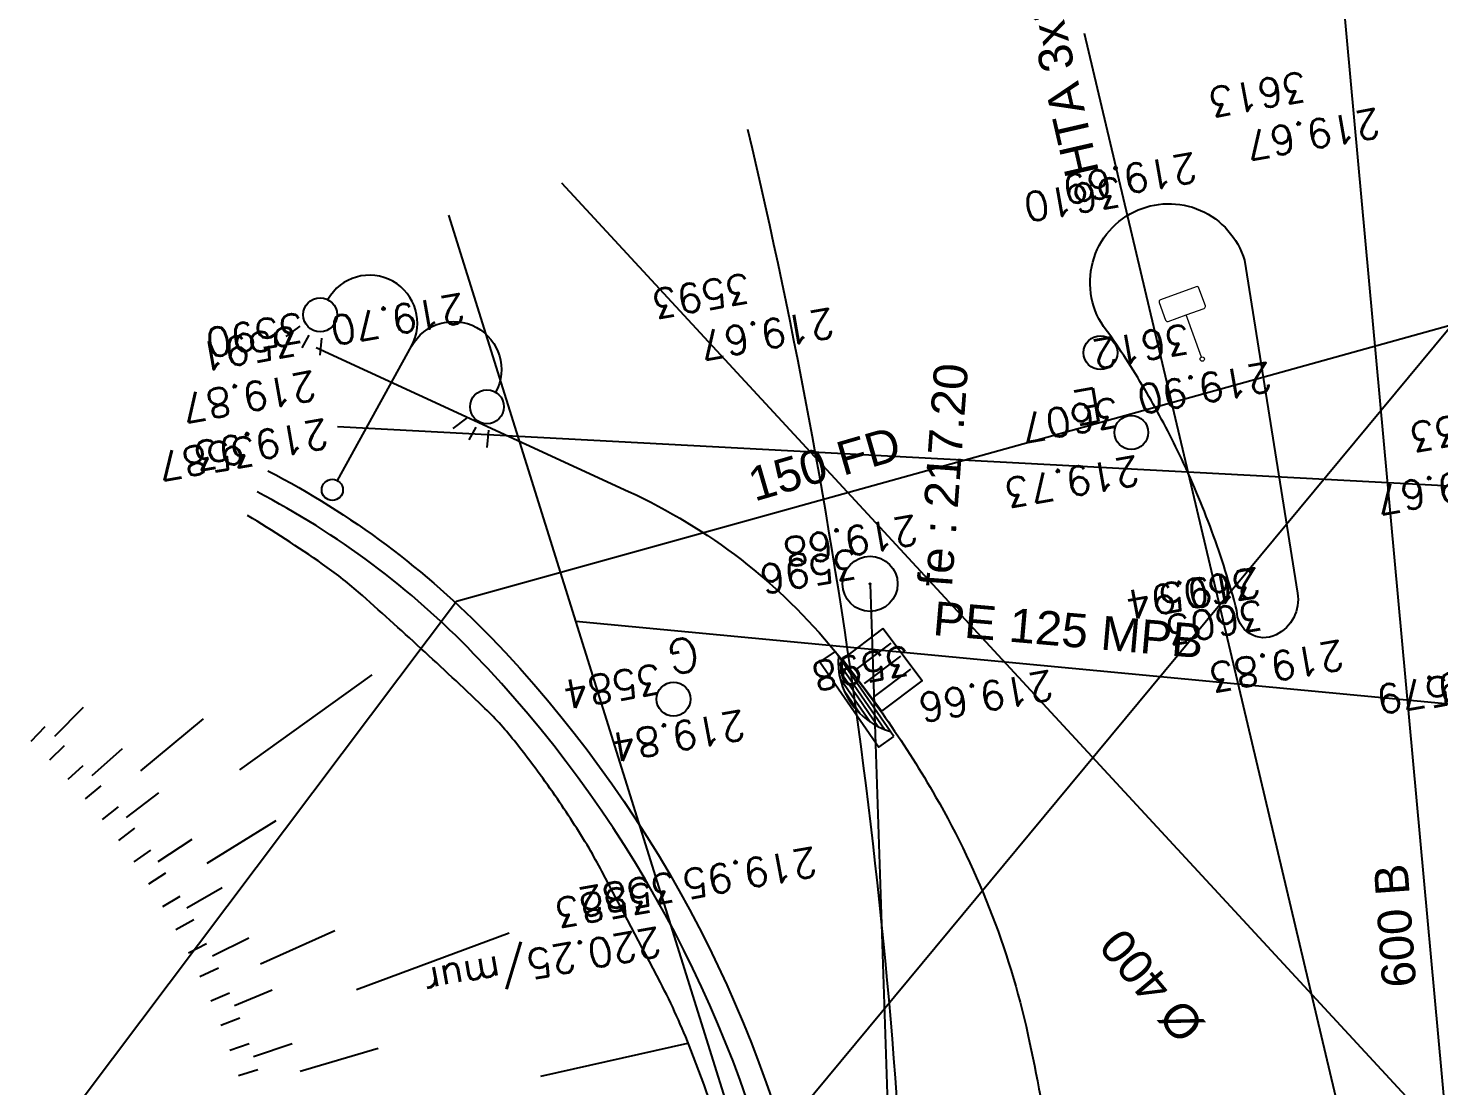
# Model space of a CAD drawing. Extents: x -2313930 to 3286427, y -3858277 to 2572692.
# Drawn here: x -11839 to -10174, y 6085 to 7333 of the extents above; entities that cross this region are included whole.
import ezdxf
from ezdxf.enums import TextEntityAlignment as Align
from ezdxf.lldxf.tags import DXFTag

# ---------------------------------------------------------------- set-up
doc = ezdxf.new("R2010")
doc.units = 0
for name, color, linetype, lineweight in [('_GAZELEC-RESERVATION 2', 132, 'Continuous', 18), ('Fond topo - P', 252, 'Continuous', 50), ('Fond topo - SIG', 252, 'Continuous', 20), ('Fond topo - VOI', 252, 'Continuous', 25)]:
    doc.layers.add(name, color=color, linetype=linetype, lineweight=lineweight)
for name, color, linetype in [('AEP_SSL', 252, 'Continuous'), ('CAB_SSL', 252, 'Continuous'), ('EDF_SSL', 252, 'Texte-Electricite'), ('Fond topo - ASS', 252, 'Continuous'), ('Fond topo - CLO_MUR', 252, 'Continuous'), ('Fond topo - EAU', 252, 'Continuous'), ('Fond topo - EAU_TXT', 252, 'Continuous'), ('Fond topo - ECL', 252, 'Continuous'), ('Fond topo - GAZ', 252, 'Continuous'), ('Fond topo - GAZ_TXT', 252, 'Continuous'), ('Fond topo - TAL', 252, 'Continuous'), ('Fond topo - TAL_HAC', 252, 'Continuous'), ('Fond topo - Z_500', 252, 'Continuous'), ('GAZ_SSL', 252, 'Texte-GAZ'), ('prlm-VRD', 2, 'Continuous'), ('TELECOM_SSL', 252, 'Texte-Telecom'), ('UNITAIRE SSL', 252, 'UNITAIRE')]:
    doc.layers.add(name, color=color, linetype=linetype)
for name, color, linetype, plot in [('Fond topo - N', 252, 'Continuous', False), ('Fond topo - NCACHE', 252, 'Continuous', False), ('Fond topo - ZCACHE', 252, 'Continuous', False)]:
    doc.layers.add(name, color=color, linetype=linetype, plot=plot)
doc.styles.add('Lignes', font='arial.ttf', dxfattribs={"height": 0.35})
doc.styles.add('SIMPLEX', font='simplex_.ttf', dxfattribs={"height": 1.25})
doc.styles.add('TP-C_Autocad_Standard', font='simplex_.ttf', dxfattribs={"height": 1})
doc.styles.add('Tronçons', font='arial.ttf', dxfattribs={"height": 0.25})
tags = doc.linetypes.add('L16', pattern=[0.375, 0.3, -0.075]).pattern_tags.tags
tags[6:7] = [DXFTag(74, 4), DXFTag(75, 0), DXFTag(340, '0'), DXFTag(46, 0.0), DXFTag(50, 0.0), DXFTag(44, 0.0), DXFTag(45, 0.0)]
tags[4:5] = [DXFTag(74, 4), DXFTag(75, 0), DXFTag(340, '0'), DXFTag(46, 0.0), DXFTag(50, 0.0), DXFTag(44, 0.0), DXFTag(45, 0.0)]
tags = doc.linetypes.add('L8', pattern=[0.225, 0.15, -0.075]).pattern_tags.tags
tags[6:7] = [DXFTag(74, 4), DXFTag(75, 0), DXFTag(340, '0'), DXFTag(46, 0.0), DXFTag(50, 0.0), DXFTag(44, 0.0), DXFTag(45, 0.0)]
tags[4:5] = [DXFTag(74, 4), DXFTag(75, 0), DXFTag(340, '0'), DXFTag(46, 0.0), DXFTag(50, 0.0), DXFTag(44, 0.0), DXFTag(45, 0.0)]
tags = doc.linetypes.add('Texte-Electricite', pattern='A,5,-0.25,["ELEC",Lignes,S=1,R=0,X=0,Y=-0.18],-1.25', length=6.5).pattern_tags.tags
tags[15:16] = [DXFTag(74, 4), DXFTag(75, 0), DXFTag(340, '0'), DXFTag(46, 0.0), DXFTag(50, 0.0), DXFTag(44, 0.0), DXFTag(45, 0.0)]
tags[4:5] = [DXFTag(74, 4), DXFTag(75, 0), DXFTag(340, '0'), DXFTag(46, 0.0), DXFTag(50, 0.0), DXFTag(44, 0.0), DXFTag(45, 0.0)]
tags = doc.linetypes.add('Texte-GAZ', pattern='A,5,-0.25,["GAZ",Lignes,S=1,R=0,X=0,Y=-0.18],-1.25', length=6.5).pattern_tags.tags
tags[15:16] = [DXFTag(74, 4), DXFTag(75, 0), DXFTag(340, '0'), DXFTag(46, 0.0), DXFTag(50, 0.0), DXFTag(44, 0.0), DXFTag(45, 0.0)]
tags[4:5] = [DXFTag(74, 4), DXFTag(75, 0), DXFTag(340, '0'), DXFTag(46, 0.0), DXFTag(50, 0.0), DXFTag(44, 0.0), DXFTag(45, 0.0)]
tags = doc.linetypes.add('Texte-HT', pattern='A,5,-0.25,["HT",Lignes,S=1,R=0,X=0,Y=-0.18],-1.25', length=6.5).pattern_tags.tags
tags[15:16] = [DXFTag(74, 4), DXFTag(75, 0), DXFTag(340, '0'), DXFTag(46, 0.0), DXFTag(50, 0.0), DXFTag(44, 0.0), DXFTag(45, 0.0)]
tags[4:5] = [DXFTag(74, 4), DXFTag(75, 0), DXFTag(340, '0'), DXFTag(46, 0.0), DXFTag(50, 0.0), DXFTag(44, 0.0), DXFTag(45, 0.0)]
tags = doc.linetypes.add('Texte-Telecom', pattern='A,5,-0.25,["TEL",Lignes,S=1,R=0,X=0,Y=-0.18],-1.25', length=6.5).pattern_tags.tags
tags[15:16] = [DXFTag(74, 4), DXFTag(75, 0), DXFTag(340, '0'), DXFTag(46, 0.0), DXFTag(50, 0.0), DXFTag(44, 0.0), DXFTag(45, 0.0)]
tags[4:5] = [DXFTag(74, 4), DXFTag(75, 0), DXFTag(340, '0'), DXFTag(46, 0.0), DXFTag(50, 0.0), DXFTag(44, 0.0), DXFTag(45, 0.0)]
tags = doc.linetypes.add('UNITAIRE', pattern='A,0.25,-0.2,0,-0.2,0.25,-0.3,["UNI",TP-C_Autocad_Standard,S=0.15,R=0,X=-0.1,Y=-0.05],-0.45', length=1.65).pattern_tags.tags
tags[23:24] = [DXFTag(74, 4), DXFTag(75, 0), DXFTag(340, '0'), DXFTag(46, 0.0), DXFTag(50, 0.0), DXFTag(44, 0.0), DXFTag(45, 0.0)]
tags[12:13] = [DXFTag(74, 4), DXFTag(75, 0), DXFTag(340, '0'), DXFTag(46, 0.0), DXFTag(50, 0.0), DXFTag(44, 0.0), DXFTag(45, 0.0)]
tags[10:11] = [DXFTag(74, 4), DXFTag(75, 0), DXFTag(340, '0'), DXFTag(46, 0.0), DXFTag(50, 0.0), DXFTag(44, 0.0), DXFTag(45, 0.0)]
tags[8:9] = [DXFTag(74, 4), DXFTag(75, 0), DXFTag(340, '0'), DXFTag(46, 0.0), DXFTag(50, 0.0), DXFTag(44, 0.0), DXFTag(45, 0.0)]
tags[6:7] = [DXFTag(74, 4), DXFTag(75, 0), DXFTag(340, '0'), DXFTag(46, 0.0), DXFTag(50, 0.0), DXFTag(44, 0.0), DXFTag(45, 0.0)]
tags[4:5] = [DXFTag(74, 4), DXFTag(75, 0), DXFTag(340, '0'), DXFTag(46, 0.0), DXFTag(50, 0.0), DXFTag(44, 0.0), DXFTag(45, 0.0)]

# ---------------------------------------------------------------- blocks, each defined once
blk = doc.blocks.new('AFF05')
at = {"ltscale": 2}
for radius in [0.5, 0.01]:
    blk.add_circle((0, 0), radius, dxfattribs=at)
blk = doc.blocks.new('ASS07')
at = {"ltscale": 2}
for p, q in [((-0.25, -0.45), (-0.25, 0.45)), ((0, -0.45), (0, 0.45)), ((0.25, -0.45), (0.25, 0.45))]:
    blk.add_line(p, q, dxfattribs=at)
at = {"ltscale": 2, "flags": 128}
blk.add_lwpolyline([(0.5, -0.5), (0.5, 0.5), (-0.5, 0.5), (-0.5, -0.5)], close=True, dxfattribs=at)
blk = doc.blocks.new('ASS06')
at = {"ltscale": 2}
for p, q in [((-0.129415, 0.146149), (0, 0.146149)), ((0, 0.146149), (0.135305, 0.146149)), ((-0.392468, 0.036537), (0, 0.036537)), ((-0.332829, 0.073075), (0, 0.073075)), ((-0.254866, 0.109612), (0, 0.109612)), ((0, 0.109612), (0.260757, 0.109612)), ((0, 0.073075), (0.33872, 0.073075)), ((0, 0.036537), (0.398359, 0.036537))]:
    blk.add_line(p, q, dxfattribs=at)
at = {"ltscale": 2, "flags": 128}
blk.add_lwpolyline([(-0.5, 0), (0.5, 0), (0.5, 0.18), (-0.5, 0.18)], close=True, dxfattribs=at)
at = {"ltscale": 2}
blk.add_arc((0.002945, -0.541947), 0.700711, 50.662406, 129.337594, dxfattribs=at)
blk = doc.blocks.new('EAU03')
at = {"ltscale": 2}
blk.add_circle((0, 0), 0.2, dxfattribs=at)
blk = doc.blocks.new('EAU99')
at = {"style": 'SIMPLEX'}
blk.add_text('E', height=0.4, dxfattribs=at).set_placement((0, 0), align=Align.MIDDLE_CENTER)
blk = doc.blocks.new('ECL03')
at = {"ltscale": 2}
for p, q in [((-1.271914, 1.507164), (-1.354196, 1.319402)), ((-0.978086, 1.507164), (-0.895804, 1.319402)), ((0.978086, 1.507164), (0.895804, 1.319402)), ((1.271914, 1.507164), (1.354196, 1.319402)), ((-1.125, 1.464688), (-1.125, 1.293214)), ((1.125, 1.464688), (1.125, 1.293214))]:
    blk.add_line(p, q, dxfattribs=at)
at = {"ltscale": 2, "flags": 128}
blk.add_lwpolyline([(0, 0.125), (0, 1.935, -0.995687118), (1.131589, 1.939891)], format="xyb", dxfattribs=at)
at = {"ltscale": 2}
for centre, radius in [((-1.125, 1.74), 0.2), ((1.125, 1.74), 0.2), ((0, 0), 0.125)]:
    blk.add_circle(centre, radius, dxfattribs=at)
blk.add_arc((-0.565805, 1.935), 0.565805, 0, 179.504668, dxfattribs=at)
blk = doc.blocks.new('GAZ01')
at = {"ltscale": 2}
blk.add_circle((0, 0), 0.2, dxfattribs=at)
blk = doc.blocks.new('GAZ99')
at = {"style": 'SIMPLEX'}
blk.add_text('G', height=0.4, dxfattribs=at).set_placement((0, 0), align=Align.MIDDLE_CENTER)
blk = doc.blocks.new('PTOPO')
at = {"layer": 'Fond topo - NCACHE', "style": 'SIMPLEX'}
blk.add_attdef('MAT', text='', height=0.34, dxfattribs=at).set_placement((0.1, -0.1), align=Align.TOP_LEFT)
at = {"layer": 'Fond topo - ZCACHE', "style": 'SIMPLEX'}
blk.add_attdef('ALT', (0.1, 0.1), '', height=0.34, dxfattribs=at)
blk = doc.blocks.new('MOB01')
at = {"ltscale": 2}
blk.add_line((0, 0.078125), (0, 1.679534), dxfattribs=at)
at = {"linetype": 'Continuous', "ltscale": 2, "flags": 128}
blk.add_lwpolyline([(0, 1.679534), (0.680858, 1.679534, 0.414214007), (0.755858, 1.754534), (0.755858, 2.428793, 0.414214007), (0.680858, 2.503793), (-0.680858, 2.503793, 0.414214007), (-0.755858, 2.428793), (-0.755858, 1.754534, 0.414214007), (-0.680858, 1.679534)], format="xyb", close=True, dxfattribs=at)
at = {"ltscale": 2}
blk.add_circle((0, 0), 0.078125, dxfattribs=at)
blk = doc.blocks.new('A$C1F970F0F')
at = {"layer": 'AEP_SSL', "elevation": 0, "flags": 128}
for points in [[(-11904.3, 6056.7), (-11328.1, 6822), (-9728.8, 7266.1), (-9539.2, 7609.7)], [(-10285.7, 7578), (-10074.2, 5273), (-10086, 5088.8), (-10106.8, 4097.5), (-10416.2, 1132.3), (-10702.8, -1297.2)]]:
    blk.add_lwpolyline(points, dxfattribs=at)
at = {"layer": 'CAB_SSL', "elevation": 0, "flags": 128}
blk.add_lwpolyline([(-10812.6, 5601.1), (-11337, 7277.7)], dxfattribs=at)
at = {"layer": 'EDF_SSL', "linetype": 'Texte-HT', "elevation": 0, "flags": 128}
for points in [[(-11692.1, 5890.3), (-10937.8, 6202.8), (-9933.4, 7412.5), (-9990.4, 7662.3)], [(-10250.6, 6070.5), (-10586.8, 7492)]]:
    blk.add_lwpolyline(points, dxfattribs=at)
at = {"layer": 'Fond topo - CLO_MUR', "ltscale": 2, "flags": 128}
blk.add_lwpolyline([(-11550.6, 6975.8, -0.08134), (-11287.6, 6779.5, -0.137564), (-10914.1, 6085.6), (-11091.4, 6014.4), (-11098.8, 6033), (-10944.9, 6095.7, 0.134305), (-11307.8, 6760, 0.08134), (-11563.5, 6950.9)], format="xyb", dxfattribs=at)
at = {"layer": 'Fond topo - TAL', "linetype": 'L8', "ltscale": 2, "flags": 128}
blk.add_lwpolyline([(-11004.4, 6158.6, 0.016645), (-11051.4, 6292.6, 0.027189), (-11087.3, 6371.9, 0.002513), (-11156.4, 6503.2, 0.012029), (-11171.6, 6530.3, 0.017564), (-11211.6, 6592.3, 0.015946), (-11260, 6657.4, 0.034499), (-11296.9, 6697.8, 0.009438), (-11443.8, 6832.6, 0.029586), (-11486.1, 6865.7, 0.015022), (-11574.7, 6923.1)], format="xyb", dxfattribs=at)
at = {"layer": 'Fond topo - TAL_HAC', "ltscale": 2}
for p, q in [((-11583.8, 6623.1), (-11427.8, 6735)), ((-11802.2, 6662.8), (-11768.5, 6696.9)), ((-11700.8, 6621.9), (-11626.8, 6683)), ((-11830.2, 6656.8), (-11813.6, 6674.1)), ((-11808, 6634.8), (-11790.9, 6651.5)), ((-11758.2, 6616.2), (-11722.2, 6647.9)), ((-11786.6, 6612), (-11768.8, 6628.2)), ((-11765.9, 6588.6), (-11747.6, 6604.1)), ((-11717.5, 6566.7), (-11679.4, 6595.9)), ((-11746, 6564.4), (-11727.2, 6579.4)), ((-11622.4, 6512.6), (-11540.8, 6563.2)), ((-11726.9, 6539.7), (-11707.7, 6554)), ((-11680.1, 6514.6), (-11640.2, 6541.2)), ((-11708.7, 6514.3), (-11689, 6527.9)), ((-11691.4, 6488.3), (-11671.2, 6501.2)), ((-11646.3, 6460.1), (-11604.7, 6484)), ((-11674.9, 6461.7), (-11654.3, 6474)), ((-11659.3, 6434.6), (-11638.3, 6446.2)), ((-11559.3, 6393.8), (-11471.7, 6433.1)), ((-11446.1, 6363.8), (-11266, 6430.4)), ((-11644.6, 6407), (-11623.3, 6417.9)), ((-11616.2, 6403.5), (-11573.1, 6424.5)), ((-11630.9, 6378.9), (-11609.2, 6389.1)), ((-11590, 6344.9), (-11545.6, 6363.1)), ((-11618.1, 6350.3), (-11596.1, 6359.8)), ((-11606.3, 6321.4), (-11583.9, 6330.1)), ((-11595.5, 6292.1), (-11572.8, 6300)), ((-11567.7, 6284.7), (-11522.2, 6299.9)), ((-11228.4, 6261.5), (-11054.9, 6300.2)), ((-11512.6, 6267.4), (-11420.5, 6294.6)), ((-11585.6, 6262.3), (-11562.7, 6269.4))]:
    blk.add_line(p, q, dxfattribs=at)
at = {"layer": 'Fond topo - VOI', "ltscale": 2, "flags": 128}
blk.add_lwpolyline([(-10557.7, 7137.7, -0.231788), (-10578.1, 7216.9, -0.231788), (-10528.1, 7281.5, -0.221108), (-10449.7, 7283.2, -0.221108), (-10397.9, 7224.4), (-10335.1, 6831.5, -0.328158), (-10360.4, 6782.2, -0.55887), (-10406.8, 6811.1, 0.023833), (-10436.3, 6904.7, 0.023833), (-10474.5, 6995.1, 0.020066), (-10513.2, 7068, 0.020066)], format="xyb", close=True, dxfattribs=at)
blk.add_lwpolyline([(-11493.7, 7121.3), (-11124.9, 6951.5, -0.113855), (-10880.9, 6762.7, -0.040709), (-10762.4, 6591.2, -0.078752), (-10651.4, 6301.2, -0.025105), (-10604.5, 6008, -0.045102), (-10597.5, 5618.1)], format="xyb", dxfattribs=at)
at = {"layer": 'GAZ_SSL', "elevation": 0, "flags": 128}
blk.add_lwpolyline([(-9918.9, 6944.9), (-11468.6, 7027.8)], dxfattribs=at)
at = {"layer": 'GAZ_SSL', "linetype": 'Texte-GAZ', "elevation": 0, "flags": 128}
blk.add_lwpolyline([(-9919.4, 6678.1), (-11187, 6797.8)], dxfattribs=at)
at = {"layer": 'TELECOM_SSL', "elevation": 0, "flags": 128}
blk.add_lwpolyline([(-10791.6, 5912.6, 0.051082), (-10984, 7378.5)], format="xyb", dxfattribs=at)
at = {"layer": 'UNITAIRE SSL', "ltscale": 2, "elevation": 0, "flags": 128}
for points in [[(-11203.9, 7315.7), (-9597.1, 5578), (-4253.2, 6800.5), (-825.2, 8394.2), (171.1, 9139.5), (980.7, 9531.5), (2024.3, 10089.4), (2847, 10510), (3831.6, 11032), (4688.7, 11539.2), (5727, 12644.5), (4820.2, 13573.5)], [(-10670, 1767.4), (-10839.1, 6842.2)]]:
    blk.add_lwpolyline(points, dxfattribs=at)
at = {"layer": 'Fond topo - ASS', "ltscale": 2, "zscale": 99.99999999999997}
for name, p, xscale, yscale, rotation in [('AFF05', (-10839.8, 6842.4), 65, 65, 78.40252969303506), ('ASS07', (-10825.2, 6740.9), 77.1277620071119, 59.73, 127.0451102900343), ('ASS06', (-10846.2, 6712.5), 122, 122, 124.6322344654548)]:
    blk.add_blockref(name, p, dxfattribs=dict(at, xscale=xscale, yscale=yscale, rotation=rotation))
at = {"layer": 'Fond topo - EAU', "ltscale": 2, "xscale": 100, "yscale": 100, "zscale": 100, "rotation": 78.40252969303506}
for p in [(-10567.7, 7115.2), (-10531.3, 7021.1)]:
    blk.add_blockref('EAU03', p, dxfattribs=at)
at = {"layer": 'Fond topo - EAU_TXT', "linetype": 'L16', "ltscale": 2, "xscale": 99.99999999999999, "yscale": 99.99999999999999, "zscale": 99.99999999999999, "rotation": 190.0656205306816}
blk.add_blockref('EAU99', (-10582.7, 7052.1), dxfattribs=at)
at = {"layer": 'Fond topo - ECL', "ltscale": 2, "xscale": 100, "yscale": 100, "zscale": 100, "rotation": 331.1284831591591}
blk.add_blockref('ECL03', (-11474.6, 6953.3), dxfattribs=at)
at = {"layer": 'Fond topo - GAZ', "ltscale": 2, "xscale": 100, "yscale": 100, "zscale": 100, "rotation": 78.40252969303506}
blk.add_blockref('GAZ01', (-11071.8, 6706.4), dxfattribs=at)
at = {"layer": 'Fond topo - GAZ_TXT', "linetype": 'L16', "ltscale": 2, "xscale": 99.99999999999999, "yscale": 99.99999999999999, "zscale": 99.99999999999999, "rotation": 190.0656205306816}
blk.add_blockref('GAZ99', (-11060.2, 6757.9), dxfattribs=at)
at = {"layer": 'Fond topo - P', "ltscale": 2}
ref = blk.add_blockref('PTOPO', (-10309.6, 7405.4), dxfattribs=dict(at, xscale=99.99999999999994, yscale=99.99999999999994, zscale=99.99999999999994, rotation=190.0656205306617))
ref.add_attrib('MAT', '3613', dxfattribs={"layer": 'Fond topo - N', "color": 0, "ltscale": 2, "height": 34, "rotation": 190.0656, "style": 'SIMPLEX'}).set_placement((-10321.2, 7413.5), align=Align.TOP_LEFT)
ref.add_attrib('ALT', '219.67', (-10240.8, 7403.6), dxfattribs={"layer": 'Fond topo - Z_500', "color": 0, "ltscale": 2, "height": 34, "rotation": 190.0656, "style": 'SIMPLEX'})
ref = blk.add_blockref('PTOPO', (-10528.1, 7281.5), dxfattribs=dict(at, xscale=99.99999999999994, yscale=99.99999999999994, zscale=99.99999999999994, rotation=190.0656205306617))
ref.add_attrib('MAT', '3610', dxfattribs={"layer": 'Fond topo - N', "color": 0, "ltscale": 2, "height": 34, "rotation": 190.0656, "style": 'SIMPLEX'}).set_placement((-10539.7, 7289.6), align=Align.TOP_LEFT)
ref.add_attrib('ALT', '219.69', (-10457.1, 7351.1), dxfattribs={"layer": 'Fond topo - Z_500', "color": 0, "ltscale": 2, "height": 34, "rotation": 190.0656, "style": 'SIMPLEX'})
ref = blk.add_blockref('PTOPO', (-10966.6, 7167.5), dxfattribs=dict(at, xscale=99.99999999999994, yscale=99.99999999999994, zscale=99.99999999999994, rotation=190.0656205306617))
ref.add_attrib('MAT', '3593', dxfattribs={"layer": 'Fond topo - N', "color": 0, "ltscale": 2, "height": 34, "rotation": 190.0656, "style": 'SIMPLEX'}).set_placement((-10978.2, 7175.6), align=Align.TOP_LEFT)
ref.add_attrib('ALT', '219.67', (-10885.3, 7167.6), dxfattribs={"layer": 'Fond topo - Z_500', "color": 0, "ltscale": 2, "height": 34, "rotation": 190.0656, "style": 'SIMPLEX'})
ref = blk.add_blockref('PTOPO', (-11493.7, 7121.3), dxfattribs=dict(at, xscale=99.99999999999994, yscale=99.99999999999994, zscale=99.99999999999994, rotation=190.0656205306617))
ref.add_attrib('MAT', '3590', dxfattribs={"layer": 'Fond topo - N', "color": 0, "ltscale": 2, "height": 34, "rotation": 190.0656, "style": 'SIMPLEX'}).set_placement((-11505.3, 7129.4), align=Align.TOP_LEFT)
ref.add_attrib('ALT', '219.70', (-11321.2, 7185.1), dxfattribs={"layer": 'Fond topo - Z_500', "color": 0, "ltscale": 2, "height": 34, "rotation": 190.0656, "style": 'SIMPLEX'})
ref = blk.add_blockref('PTOPO', (-11501.2, 7105.4), dxfattribs=dict(at, xscale=99.99999999999994, yscale=99.99999999999994, zscale=99.99999999999994, rotation=190.0656205306617))
ref.add_attrib('MAT', '3591', dxfattribs={"layer": 'Fond topo - N', "color": 0, "ltscale": 2, "height": 34, "rotation": 190.0656, "style": 'SIMPLEX'}).set_placement((-11512.8, 7113.5), align=Align.TOP_LEFT)
ref.add_attrib('ALT', '219.87', (-11496.9, 7093.6), dxfattribs={"layer": 'Fond topo - Z_500', "color": 0, "ltscale": 2, "height": 34, "rotation": 190.0656, "style": 'SIMPLEX'})
ref = blk.add_blockref('PTOPO', (-10447.6, 7107.7), dxfattribs=dict(at, xscale=99.99999999999994, yscale=99.99999999999994, zscale=99.99999999999994, rotation=190.0656205306617))
ref.add_attrib('MAT', '3612', dxfattribs={"layer": 'Fond topo - N', "color": 0, "ltscale": 2, "height": 34, "rotation": 190.0656, "style": 'SIMPLEX'}).set_placement((-10459.2, 7115.8), align=Align.TOP_LEFT)
ref.add_attrib('ALT', '219.90', (-10368.6, 7104), dxfattribs={"layer": 'Fond topo - Z_500', "color": 0, "ltscale": 2, "height": 34, "rotation": 190.0656, "style": 'SIMPLEX'})
ref = blk.add_blockref('PTOPO', (-10531.3, 7021.1), dxfattribs=dict(at, xscale=99.99999999999994, yscale=99.99999999999994, zscale=99.99999999999994, rotation=190.0656205306617))
ref.add_attrib('MAT', '3607', dxfattribs={"layer": 'Fond topo - N', "color": 0, "ltscale": 2, "height": 34, "rotation": 190.0656, "style": 'SIMPLEX'}).set_placement((-10542.9, 7029.2), align=Align.TOP_LEFT)
ref.add_attrib('ALT', '219.73', (-10525, 6993.6), dxfattribs={"layer": 'Fond topo - Z_500', "color": 0, "ltscale": 2, "height": 34, "rotation": 190.0656, "style": 'SIMPLEX'})
ref = blk.add_blockref('PTOPO', (-10072.2, 7010.2), dxfattribs=dict(at, xscale=99.99999999999994, yscale=99.99999999999994, zscale=99.99999999999994, rotation=190.0656205306617))
ref.add_attrib('MAT', '3633', dxfattribs={"layer": 'Fond topo - N', "color": 0, "ltscale": 2, "height": 34, "rotation": 190.0656, "style": 'SIMPLEX'}).set_placement((-10083.8, 7018.3), align=Align.TOP_LEFT)
ref.add_attrib('ALT', '219.67', (-10086.7, 6985.1), dxfattribs={"layer": 'Fond topo - Z_500', "color": 0, "ltscale": 2, "height": 34, "rotation": 190.0656, "style": 'SIMPLEX'})
ref = blk.add_blockref('PTOPO', (-11550.6, 6975.8), dxfattribs=dict(at, xscale=99.99999999999994, yscale=99.99999999999994, zscale=99.99999999999994, rotation=190.0656205306617))
ref.add_attrib('MAT', '3587', dxfattribs={"layer": 'Fond topo - N', "color": 0, "ltscale": 2, "height": 34, "rotation": 190.0656, "style": 'SIMPLEX'}).set_placement((-11562.2, 6983.9), align=Align.TOP_LEFT)
ref.add_attrib('ALT', '219.93', (-11482.4, 7037), dxfattribs={"layer": 'Fond topo - Z_500', "color": 0, "ltscale": 2, "height": 34, "rotation": 190.0656, "style": 'SIMPLEX'})
ref = blk.add_blockref('PTOPO', (-10839.8, 6842.4), dxfattribs=dict(at, xscale=99.99999999999994, yscale=99.99999999999994, zscale=99.99999999999994, rotation=190.0656205306617))
ref.add_attrib('MAT', '3596', dxfattribs={"layer": 'Fond topo - N', "color": 0, "ltscale": 2, "height": 34, "rotation": 190.0656, "style": 'SIMPLEX'}).set_placement((-10851.4, 6850.5), align=Align.TOP_LEFT)
ref.add_attrib('ALT', '219.68', (-10786.5, 6923.4), dxfattribs={"layer": 'Fond topo - Z_500', "color": 0, "ltscale": 2, "height": 34, "rotation": 190.0656, "style": 'SIMPLEX'})
ref = blk.add_blockref('PTOPO', (-10368.7, 6819.6), dxfattribs=dict(at, xscale=99.99999999999994, yscale=99.99999999999994, zscale=99.99999999999994, rotation=190.0656205306617))
ref.add_attrib('MAT', '3605', dxfattribs={"layer": 'Fond topo - N', "color": 0, "ltscale": 2, "height": 34, "rotation": 190.0656, "style": 'SIMPLEX'}).set_placement((-10380.3, 6827.7), align=Align.TOP_LEFT)
ref.add_attrib('ALT', '219.94', (-10382, 6861.5), dxfattribs={"layer": 'Fond topo - Z_500', "color": 0, "ltscale": 2, "height": 34, "rotation": 190.0656, "style": 'SIMPLEX'})
ref = blk.add_blockref('PTOPO', (-10360.4, 6782.2), dxfattribs=dict(at, xscale=99.99999999999994, yscale=99.99999999999994, zscale=99.99999999999994, rotation=190.0656205306617))
ref.add_attrib('MAT', '3603', dxfattribs={"layer": 'Fond topo - N', "color": 0, "ltscale": 2, "height": 34, "rotation": 190.0656, "style": 'SIMPLEX'}).set_placement((-10372, 6790.3), align=Align.TOP_LEFT)
ref.add_attrib('ALT', '219.83', (-10283.5, 6775.8), dxfattribs={"layer": 'Fond topo - Z_500', "color": 0, "ltscale": 2, "height": 34, "rotation": 190.0656, "style": 'SIMPLEX'})
ref = blk.add_blockref('PTOPO', (-10778.1, 6728.1), dxfattribs=dict(at, xscale=99.99999999999994, yscale=99.99999999999994, zscale=99.99999999999994, rotation=190.0656205306617))
ref.add_attrib('MAT', '3598', dxfattribs={"layer": 'Fond topo - N', "color": 0, "ltscale": 2, "height": 34, "rotation": 190.0656, "style": 'SIMPLEX'}).set_placement((-10789.7, 6736.2), align=Align.TOP_LEFT)
ref.add_attrib('ALT', '219.66', (-10626.7, 6740.2), dxfattribs={"layer": 'Fond topo - Z_500', "color": 0, "ltscale": 2, "height": 34, "rotation": 190.0656, "style": 'SIMPLEX'})
ref = blk.add_blockref('PTOPO', (-11071.8, 6706.4), dxfattribs=dict(at, xscale=99.99999999999994, yscale=99.99999999999994, zscale=99.99999999999994, rotation=190.0656205306617))
ref.add_attrib('MAT', '3584', dxfattribs={"layer": 'Fond topo - N', "color": 0, "ltscale": 2, "height": 34, "rotation": 190.0656, "style": 'SIMPLEX'}).set_placement((-11083.4, 6714.5), align=Align.TOP_LEFT)
ref.add_attrib('ALT', '219.84', (-10990.2, 6693.2), dxfattribs={"layer": 'Fond topo - Z_500', "color": 0, "ltscale": 2, "height": 34, "rotation": 190.0656, "style": 'SIMPLEX'})
ref = blk.add_blockref('PTOPO', (-10054.7, 6708.3), dxfattribs=dict(at, xscale=99.99999999999994, yscale=99.99999999999994, zscale=99.99999999999994, rotation=190.0656205306617))
ref.add_attrib('MAT', '3635', dxfattribs={"layer": 'Fond topo - N', "color": 0, "ltscale": 2, "height": 34, "rotation": 190.0656, "style": 'SIMPLEX'}).set_placement((-10066.3, 6716.4), align=Align.TOP_LEFT)
ref.add_attrib('ALT', '219.79', (-10086.3, 6749.5), dxfattribs={"layer": 'Fond topo - Z_500', "color": 0, "ltscale": 2, "height": 34, "rotation": 190.0656, "style": 'SIMPLEX'})
ref = blk.add_blockref('PTOPO', (-11054.6, 6461), dxfattribs=dict(at, xscale=99.99999999999994, yscale=99.99999999999994, zscale=99.99999999999994, rotation=190.0656205306617))
ref.add_attrib('MAT', '3582', dxfattribs={"layer": 'Fond topo - N', "color": 0, "ltscale": 2, "height": 34, "rotation": 190.0656, "style": 'SIMPLEX'}).set_placement((-11066.2, 6469.1), align=Align.TOP_LEFT)
ref.add_attrib('ALT', '219.95', (-10905.6, 6531.7), dxfattribs={"layer": 'Fond topo - Z_500', "color": 0, "ltscale": 2, "height": 34, "rotation": 190.0656, "style": 'SIMPLEX'})
ref = blk.add_blockref('PTOPO', (-11081.5, 6448.8), dxfattribs=dict(at, xscale=99.99999999999999, yscale=99.99999999999999, zscale=99.99999999999999, rotation=190.0656205306616))
ref.add_attrib('MAT', '3583', dxfattribs={"layer": 'Fond topo - N', "color": 0, "ltscale": 2, "height": 34, "rotation": 190.0656, "style": 'SIMPLEX'}).set_placement((-11093.1, 6456.9), align=Align.TOP_LEFT)
ref.add_attrib('ALT', '220.25/mur', (-11089.6, 6437.2), dxfattribs={"layer": 'Fond topo - Z_500', "color": 0, "ltscale": 2, "height": 34, "rotation": 190.0656, "style": 'SIMPLEX'})
at = {"layer": 'Fond topo - SIG', "ltscale": 2, "xscale": 33.00000000000001, "yscale": 33.00000000000001, "zscale": 99.99999999999997, "rotation": 19.97844966374103}
blk.add_blockref('MOB01', (-10447.6, 7107.7), dxfattribs=at)
at = {"layer": 'AEP_SSL', "style": 'Tronçons'}
for s, rotation, p in [('150 FD', 16.1944, (-10976.2, 6939.4)), ('600 B', 94.1151, (-10194.9, 6367.5))]:
    blk.add_text(s, height=40, rotation=rotation, dxfattribs=at).set_placement(p)
at = {"layer": 'EDF_SSL', "style": 'Tronçons'}
blk.add_text('HTA 3x10 CU HS', height=40, rotation=102.9354, dxfattribs=at).set_placement((-10569.3, 7328.1))
at = {"layer": 'GAZ_SSL', "style": 'Tronçons'}
blk.add_text('PE 125 MPB', height=40, rotation=355.0628, dxfattribs=at).set_placement((-10766.7, 6782.1))
at = {"layer": 'UNITAIRE SSL', "style": 'Tronçons'}
for s, rotation, p in [('fe : 217.20', 85.8268, (-10743.1, 6837.7)), ('Ø 400', 130.0003, (-10443, 6322.6))]:
    blk.add_text(s, height=40, rotation=rotation, dxfattribs=at).set_placement(p)

msp = doc.modelspace()

# ---------------------------------------------------------------- linework, layer by layer
at = {"layer": '_GAZELEC-RESERVATION 2'}
msp.add_circle((486248.48, -227485.963), 2800178.149, dxfattribs=at)

# ---------------------------------------------------------------- block references
at = {"layer": 'prlm-VRD'}
msp.add_blockref('A$C1F970F0F', (-5.73, -165.002), dxfattribs=at)

doc.saveas('drawing.dxf')
